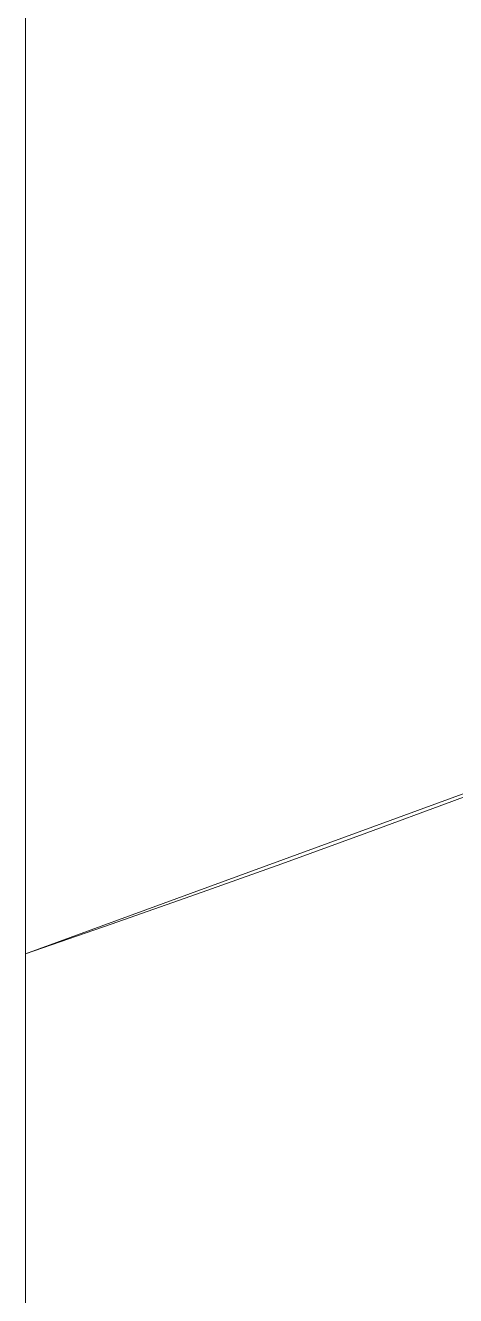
# Model space of a CAD drawing. Header units: millimetres. Extents: x -177800 to -26107, y -132450 to -18386.
# Drawn here: x -165986.372 to -165985.898, y -126411.665 to -126410.263 of the extents above; entities that cross this region are included whole.
import ezdxf

# ---------------------------------------------------------------- set-up
doc = ezdxf.new("R2010")
doc.units = ezdxf.units.MM
doc.layers.add('0-1', color=7, linetype='Continuous', lineweight=5)
doc.layers.add('A-_GENM----_M', color=6, linetype='Continuous', lineweight=9, true_color=0xff00ff)
doc.layers.add('A-_WALLPRTN_E-1', color=6, linetype='Continuous', lineweight=18, true_color=0xff00ff)

# ---------------------------------------------------------------- blocks, each defined once
blk = doc.blocks.new('IDA - Toilet Partition - Corner - 950Lx700Width-4450346-BLK 2 UPPER ROOF PLAN')
at = {"layer": 'A-_GENM----_M', "flags": 128}
blk.add_lwpolyline([(918.9143, 1800), (918.6392, 1800.7512), (918.3343, 1801.4907), (918.0001, 1802.2175), (917.6371, 1802.9304), (917.2459, 1803.6281), (916.8271, 1804.3097), (916.3814, 1804.9739), (915.9094, 1805.6198), (915.412, 1806.2463), (914.89, 1806.8525), (914.3441, 1807.4372), (913.7753, 1807.9997), (913.1845, 1808.539), (912.5725, 1809.0542), (911.9405, 1809.5445), (911.2893, 1810.0091), (910.6201, 1810.4474)], dxfattribs=at)
at = {"layer": 'A-_GENM----_M'}
blk.add_arc((900, 1793.5), 20, 18.96557, 90, dxfattribs=at)
blk = doc.blocks.new('1599_DB_A_BLK3_1STGD_R21_rvt-1-BLK 2 UPPER ROOF PLAN')
at = {"layer": 'A-_WALLPRTN_E-1'}
blk.add_line((-165986.3719, -126517.3735), (-165986.3719, -126392.3735), dxfattribs=at)
at = {"layer": 'A-_GENM----_M', "rotation": 269.9999999999996}
blk.add_blockref('IDA - Toilet Partition - Corner - 950Lx700Width-4450346-BLK 2 UPPER ROOF PLAN', (-167786.3719, -125492.3735), dxfattribs=at)

msp = doc.modelspace()

# ---------------------------------------------------------------- block references
at = {"layer": '0-1'}
msp.add_blockref('1599_DB_A_BLK3_1STGD_R21_rvt-1-BLK 2 UPPER ROOF PLAN', (0, 0), dxfattribs=at)

doc.saveas('drawing.dxf')
